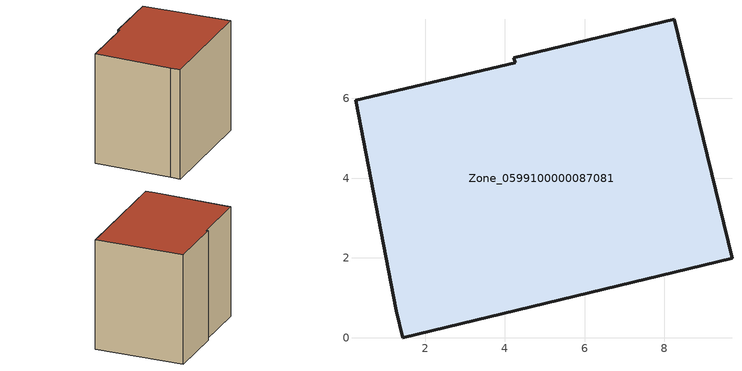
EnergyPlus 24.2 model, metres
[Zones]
Zone_0599100000087081
 floor ground (C_G): 1.44,0 1.28,0.67 0.26,5.95 4.26,6.89 4.23,7.02 8.25,7.98 9.69,1.99 z0
 wall outside (C_F): 9.69,1.99 8.25,7.98 4.23,7.02 4.26,6.89 0.26,5.95 1.28,0.67 1.44,0 9.69,1.99 z0:7.69
 roof outside (C_R): 1.28,0.67 1.44,0 9.69,1.99 8.25,7.98 4.23,7.02 4.26,6.89 0.26,5.95 z7.69
[BUILDING]
Pand.0599100000087081: North Axis=0; Terrain=City; Loads Convergence Tolerance Value=0.04; Temperature Convergence Tolerance Value=0.4; Solar Distribution=FullExterior; Maximum Number of Warmup Days=25; Minimum Number of Warmup Days=1
[Site:Location]
Rotterdam.The.Hague.AP_ZH_NLD Design_Conditions: Latitude=51.96; Longitude=4.45; Time Zone=1; Elevation=-4.5
[SITE:GROUNDTEMPERATURE:BUILDINGSURFACE]
18, 18, 18, 18, 18, 18, 18, 18, 18, 18, 18, 18
[MATERIAL] Thermal Absorptance=0.9; Solar Absorptance=0.7; Visible Absorptance=0.7
Name | Roughness | Thickness | Conductivity | Density | Specific Heat
G.TC.1965-1974 | MediumSmooth | 0.15 | 0.882353 | 540 | 1210
F.TC.1965-1974 | Rough | 0.3 | 0.697674 | 1920 | 840
R.TC.1965-1974 | MediumRough | 0.2 | 0.232558 | 1500 | 1000
[CONSTRUCTION]
C_G: G.TC.1965-1974
C_F: F.TC.1965-1974
C_R: R.TC.1965-1974
[ZONE]
Zone_0599100000087081: Type=1; Multiplier=1; Ceiling Height=Autocalculate; Volume=Autocalculate; Floor Area=autocalculate; Part of Total Floor Area=Yes
[ZONEINFILTRATION:DESIGNFLOWRATE]
Infil_Zone_0599100000087081: Zone or ZoneList or Space or SpaceList=Zone_0599100000087081; Schedule=AlwaysOn; Design Flow Rate Calculation Method=Flow/Area; Flow Rate per Floor Area=0.003; Constant Term Coefficient=1; Temperature Term Coefficient=0; Velocity Term Coefficient=0; Velocity Squared Term Coefficient=0
[HVACTEMPLATE:ZONE:IDEALLOADSAIRSYSTEM]
Zone_0599100000087081: Maximum Heating Supply Air Temperature=50; Minimum Cooling Supply Air Temperature=13; Maximum Heating Supply Air Humidity Ratio=0.0156; Minimum Cooling Supply Air Humidity Ratio=0.0077; Heating Limit=NoLimit; Cooling Limit=NoLimit; Dehumidification Control Type=ConstantSensibleHeatRatio; Cooling Sensible Heat Ratio=0.7; Dehumidification Setpoint=60; Humidification Control Type=None; Humidification Setpoint=30; Outdoor Air Method=None; Outdoor Air Flow Rate per Person=0.00944; Outdoor Air Flow Rate per Zone Floor Area=0; Outdoor Air Flow Rate per Zone=0; Demand Controlled Ventilation Type=None; Outdoor Air Economizer Type=NoEconomizer; Heat Recovery Type=None; Sensible Heat Recovery Effectiveness=0.7; Latent Heat Recovery Effectiveness=0.65
[ZONECONTROL:THERMOSTAT]
ThermostatControl_Zone_0599100000087081: Zone or ZoneList=Zone_0599100000087081; Control Type Schedule=DualSetpointControlType; Control 1=Thermostat_Zone_0599100000087081; Temperature Difference Between Cutout And Setpoint=0
[THERMOSTATSETPOINT:DUALSETPOINT]
Thermostat_Zone_0599100000087081: Heating Setpoint Temperature Schedule=HeatingSetpoint_Zone_0599100000087081; Cooling Setpoint Temperature Schedule=CoolingSetpoint_Zone_0599100000087081
[SCHEDULE:COMPACT]
HeatingSetpoint_Zone_0599100000087081: Through: 12/31, For: AllDays, Until: 24:00, 21
CoolingSetpoint_Zone_0599100000087081: Through: 12/31, For: AllDays, Until: 24:00, 24
DualSetpointControlType: Through: 12/31, For: AllDays, Until: 24:00, 4
AlwaysOn: Through: 12/31, For: AllDays, Until: 24:00, 1
